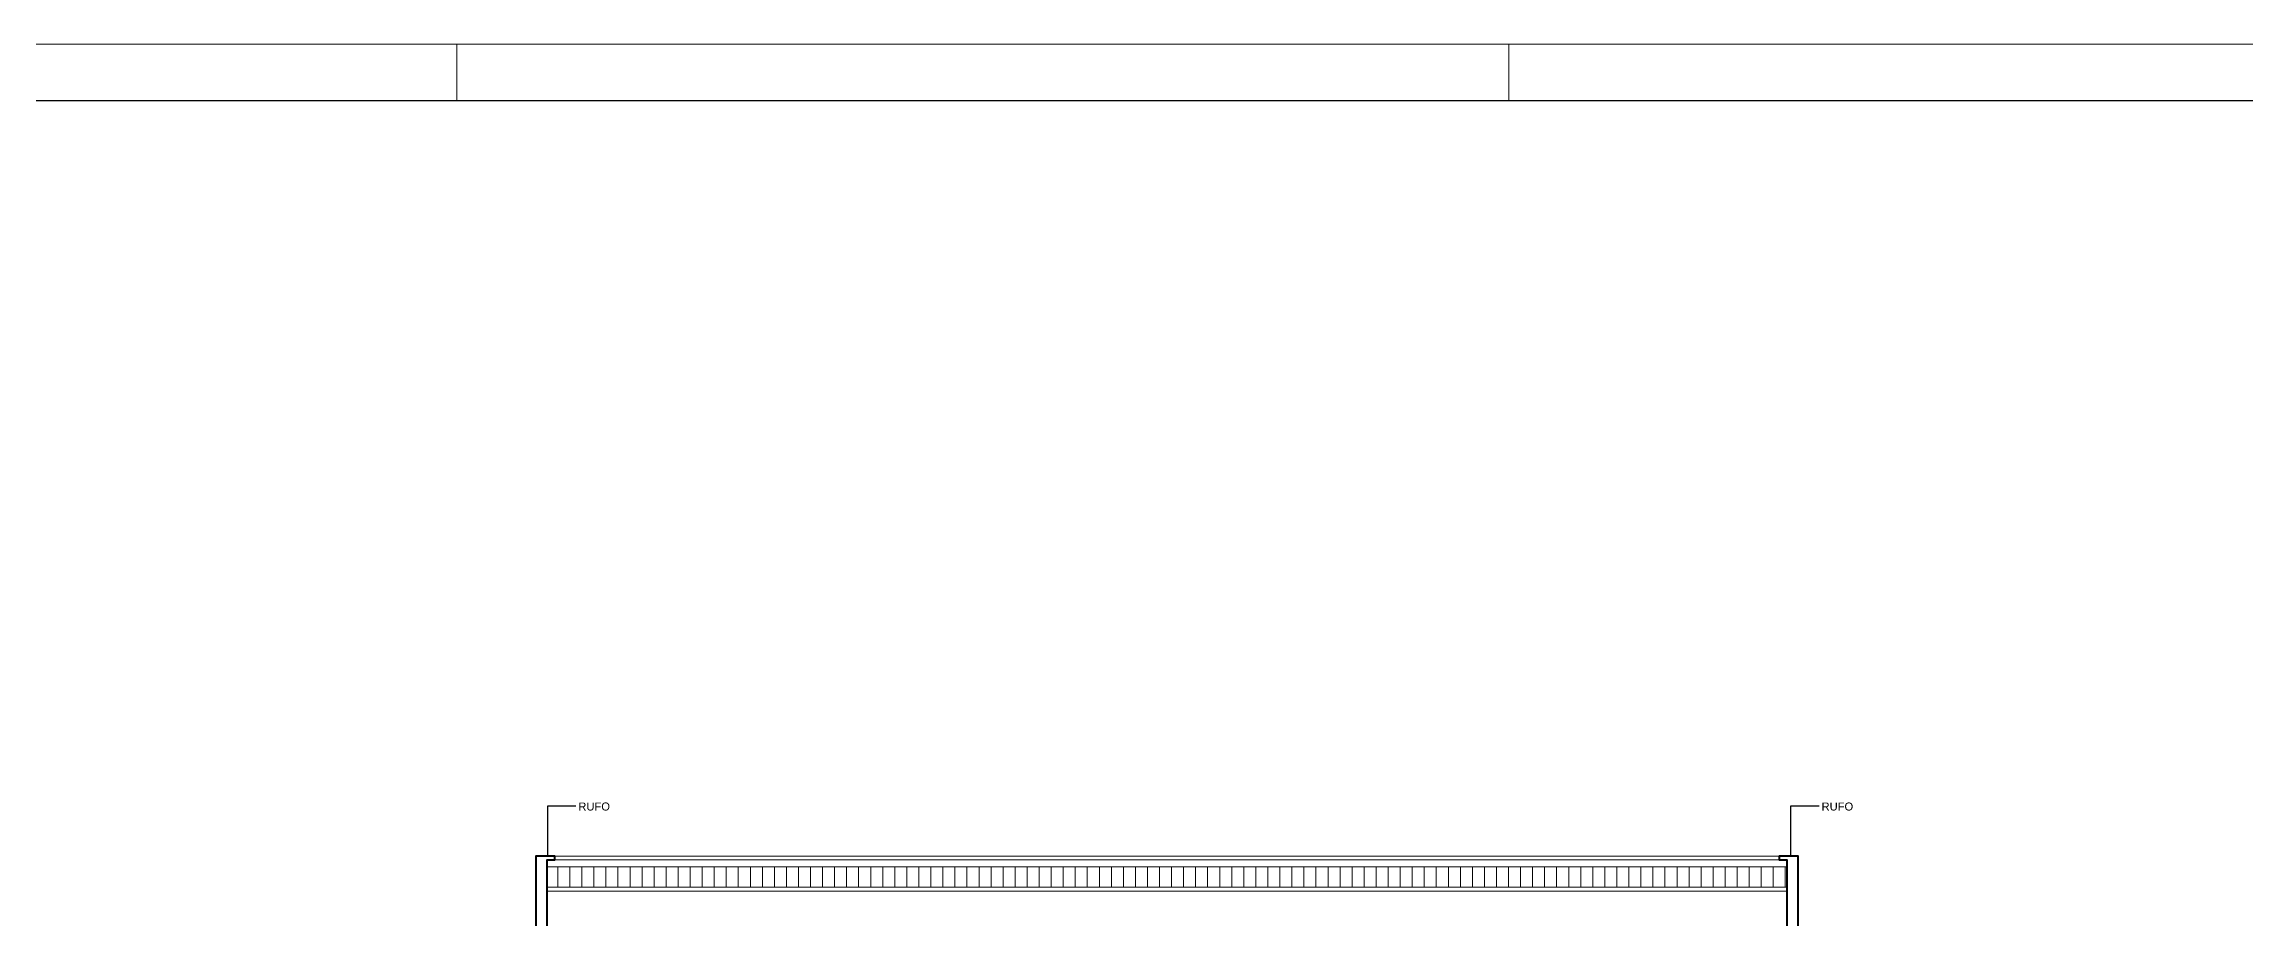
# Model space of a CAD drawing. Header units: millimetres. Extents: x 1865 to 2133, y 1062 to 1142.
# Drawn here: x 1902.7 to 1931.74, y 1128.27 to 1139.79 of the extents above; entities that cross this region are included whole.
import ezdxf

# ---------------------------------------------------------------- set-up
doc = ezdxf.new("R2010")
doc.units = ezdxf.units.MM
for name, color, linetype, lineweight in [('COBERTA', 34, 'Continuous', 9), ('Plarga', 7, 'Continuous', 40), ('texto', 7, 'Continuous', 13)]:
    doc.layers.add(name, color=color, linetype=linetype, lineweight=lineweight)
doc.styles.add('arial', font='arial.ttf')

msp = doc.modelspace()

# ---------------------------------------------------------------- hatches: boundary and pattern name
at = {"layer": 'COBERTA'}
h = msp.add_hatch(dxfattribs=at)
h.set_pattern_fill('LINE,_O', color=256, scale=0.05, angle=90)
h.set_pattern_definition([(90, (-95.05381, 163.76626), (-0.15875, 1e-17), [])])
h.paths.add_polyline_path([(1925.693, 1128.6703), (1925.693, 1128.9411), (1909.343, 1128.9411), (1909.343, 1128.6703)])

# ---------------------------------------------------------------- linework, layer by layer
at = {"color": 7, "linetype": 'Continuous', "lineweight": 20}
msp.add_line((1949.7758, 1139.7943), (1865.7758, 1139.7943), dxfattribs=at)
msp.add_line((1949.0258, 1139.0443), (1866.5258, 1139.0443))
at = {"lineweight": 5}
for p, q in [((1909.443, 1129.0824), (1925.593, 1129.0824)), ((1909.443, 1129.0324), (1925.593, 1129.0324))]:
    msp.add_line(p, q, dxfattribs=at)
at = {"color": 7, "linetype": 'Continuous', "lineweight": 20}
for points in [[(1908.1508, 1139.0443), (1908.1508, 1139.7943)], [(1922.0258, 1139.0443), (1922.0258, 1139.7943)]]:
    msp.add_lwpolyline(points, dxfattribs=at)
for points in [[(1909.3495, 1129.0824), (1909.3495, 1129.7445), (1909.7202, 1129.7445)], [(1925.7495, 1129.0824), (1925.7495, 1129.7445), (1926.1202, 1129.7445)]]:
    msp.add_lwpolyline(points)
at = {"layer": 'COBERTA'}
for points in [[(1925.693, 1128.9411), (1909.343, 1128.9411)], [(1925.693, 1128.6703), (1909.343, 1128.6703)], [(1925.693, 1128.6199), (1909.343, 1128.6199)]]:
    msp.add_lwpolyline(points, dxfattribs=at)
at = {"layer": 'Plarga'}
for points in [[(1909.343, 1127.8824), (1909.343, 1129.0324), (1909.443, 1129.0324), (1909.443, 1129.0824), (1909.193, 1129.0824), (1909.193, 1115.9224)], [(1925.843, 1115.8224), (1925.843, 1129.0824), (1925.593, 1129.0824), (1925.593, 1129.0324), (1925.693, 1129.0324), (1925.693, 1127.8824)]]:
    msp.add_lwpolyline(points, dxfattribs=at)

# ---------------------------------------------------------------- texts
at = {"layer": 'texto', "style": 'arial'}
for p in [(1909.7531, 1129.6832), (1926.1531, 1129.6832)]:
    msp.add_text('RUFO', height=0.10557, dxfattribs=at).set_placement(p)

doc.saveas('drawing.dxf')
